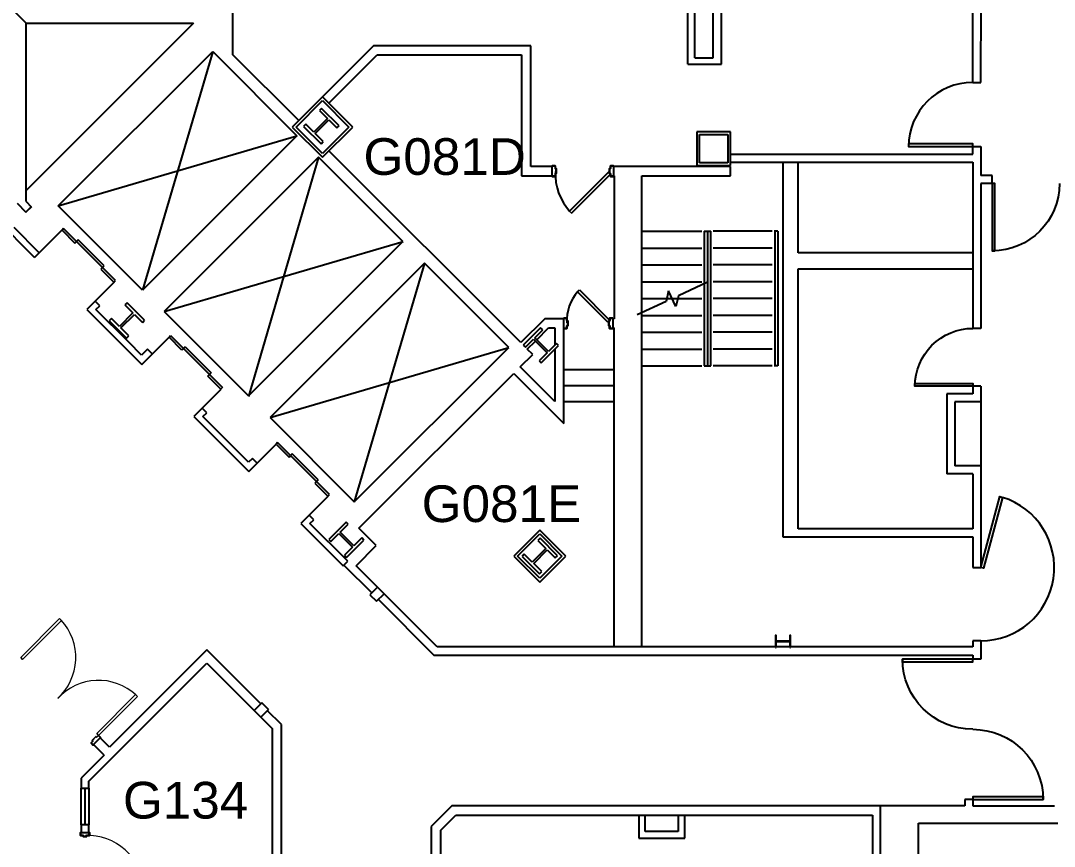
# Model space of a CAD drawing. Header units: inches. Extents: x -115 to 5677, y -261 to 4726.
# Drawn here: x 1993 to 2669, y 1900 to 2440 of the extents above; entities that cross this region are included whole.
import ezdxf

# ---------------------------------------------------------------- set-up
doc = ezdxf.new("R2010")
doc.units = ezdxf.units.IN
doc.header["$LTSCALE"] = 96
doc.header["$MEASUREMENT"] = 0
doc.layers.get('0').update_dxf_attribs({"linetype": 'CONTINUOUS'})
for name, color, linetype in [('A-ANNO-ROOM', 4, 'CONTINUOUS'), ('A-COLS', 5, 'CONTINUOUS'), ('A-DOOR', 2, 'CONTINUOUS'), ('A-FLOR-EVTR', 1, 'CONTINUOUS'), ('A-FLOR-STRS', 2, 'CONTINUOUS'), ('A-GLAZ', 2, 'CONTINUOUS'), ('A-GLAZ-SILL', 1, 'CONTINUOUS'), ('A-WALL-FULL', 6, 'CONTINUOUS')]:
    doc.layers.add(name, color=color, linetype=linetype)
for name, color, linetype, lineweight in [('A-DOOR-1', 55, 'CONTINUOUS', 13), ('A-WALL-1', 55, 'CONTINUOUS', 13), ('I-WALL-2', 2, 'CONTINUOUS', 50)]:
    doc.layers.add(name, color=color, linetype=linetype, lineweight=lineweight)
doc.styles.add('ARIAL', font='arial.ttf')

# ---------------------------------------------------------------- blocks, each defined once
blk = doc.blocks.new('*U49')
for p, q in [((0, 0), (0, 0)), ((46, 0), (46, 0))]:
    blk.add_line(p, q)
blk.add_lwpolyline([(0, 0), (0, 46), (1.75, 46), (1.75, 0)], close=True)
blk.add_arc((0, 0), 46, 0, 90)
blk = doc.blocks.new('*U23')
for p, q in [((0, 0), (0, 0)), ((-46, 0), (-46, 0))]:
    blk.add_line(p, q)
blk.add_lwpolyline([(0, 0), (0, -46), (-1.75, -46), (-1.75, 0)], close=True)
blk.add_arc((0, 0), 46, 180, 270)
blk = doc.blocks.new('*U24')
for p, q in [((0, 0), (0, 0)), ((46, 0), (46, 0))]:
    blk.add_line(p, q)
blk.add_lwpolyline([(0, 0), (0, 46), (1.75, 46), (1.75, 0)], close=True)
blk.add_arc((0, 0), 46, 0, 90)
blk = doc.blocks.new('*U46')
for p, q in [((0, 0), (0, 0)), ((36, 0), (36, 0))]:
    blk.add_line(p, q)
blk.add_lwpolyline([(0, 0), (0, -36), (1.75, -36), (1.75, 0)], close=True)
blk.add_arc((0, 0), 36, 270, 0)

msp = doc.modelspace()

# ---------------------------------------------------------------- hatches: boundary and pattern name
at = {"layer": 'A-COLS'}
h = msp.add_hatch(dxfattribs=at)
h.set_pattern_fill('FP_214', color=256, angle=90, style=0, pattern_type=2)
h.set_pattern_definition([(45, (-3238.246, -167.171), (-9.503515, 9.503515), []), (45, (-3238.246, -152.771), (-9.503515, 9.503515), [])])
h.paths.add_polyline_path([(2486.6, 2030.27), (2487.13, 2030.27), (2487.13, 2034.11), (2495.99, 2034.11), (2495.99, 2030.27), (2496.52, 2030.27), (2496.52, 2038.26), (2495.99, 2038.26), (2495.99, 2034.42), (2487.13, 2034.42), (2487.13, 2038.26), (2486.6, 2038.26)], flags=0)

# ---------------------------------------------------------------- linework, layer by layer
for p, q in [((2189.79, 2383.06), (2188.33, 2381.6)), ((2188.33, 2381.6), (2193.56, 2376.36)), ((2201.18, 2371.68), (2189.79, 2383.06)), ((2193.56, 2376.36), (2184.68, 2367.48)), ((2185.59, 2366.57), (2194.48, 2375.45)), ((2194.48, 2375.45), (2199.71, 2370.21)), ((2179.45, 2372.72), (2177.98, 2371.25)), ((2177.98, 2371.25), (2189.37, 2359.87)), ((2184.68, 2367.48), (2179.45, 2372.72)), ((2199.71, 2370.21), (2201.18, 2371.68)), ((2190.83, 2361.33), (2185.59, 2366.57)), ((2189.37, 2359.87), (2190.83, 2361.33)), ((2062.59, 2255.87), (2061.13, 2254.4)), ((2061.13, 2254.4), (2066.37, 2249.17)), ((2073.98, 2244.48), (2062.59, 2255.87)), ((2052.25, 2245.52), (2050.78, 2244.06)), ((2057.48, 2240.28), (2052.25, 2245.52)), ((2066.37, 2249.17), (2057.48, 2240.28)), ((2058.4, 2239.37), (2067.28, 2248.25)), ((2067.28, 2248.25), (2072.51, 2243.02)), ((2050.78, 2244.06), (2062.17, 2232.67)), ((2063.63, 2234.14), (2058.4, 2239.37)), ((2072.51, 2243.02), (2073.98, 2244.48)), ((2333.04, 2239.5), (2321.7, 2228.17)), ((2329.17, 2232.89), (2334.41, 2238.13)), ((2334.41, 2238.13), (2333.04, 2239.5)), ((2062.17, 2232.67), (2063.63, 2234.14)), ((2323.07, 2226.8), (2328.31, 2232.04)), ((2328.31, 2232.04), (2337.24, 2223.12)), ((2338.09, 2223.97), (2329.17, 2232.89)), ((2321.7, 2228.17), (2323.07, 2226.8)), ((2333.37, 2216.51), (2344.7, 2227.84)), ((2343.33, 2229.21), (2338.09, 2223.97)), ((2344.7, 2227.84), (2343.33, 2229.21)), ((2337.24, 2223.12), (2332, 2217.88)), ((2332, 2217.88), (2333.37, 2216.51)), ((2205.76, 2112.23), (2194.42, 2100.89)), ((2201.89, 2105.62), (2207.13, 2110.86)), ((2207.13, 2110.86), (2205.76, 2112.23)), ((2195.8, 2099.52), (2201.03, 2104.76)), ((2201.03, 2104.76), (2209.96, 2095.84)), ((2210.81, 2096.69), (2201.89, 2105.62)), ((2194.42, 2100.89), (2195.8, 2099.52)), ((2206.09, 2089.23), (2217.42, 2100.56)), ((2216.05, 2101.93), (2210.81, 2096.69)), ((2217.42, 2100.56), (2216.05, 2101.93)), ((2332.71, 2101.72), (2331.24, 2100.25)), ((2331.24, 2100.25), (2336.48, 2095.02)), ((2344.09, 2090.33), (2332.71, 2101.72)), ((2209.96, 2095.84), (2204.72, 2090.6)), ((2204.72, 2090.6), (2206.09, 2089.23)), ((2322.36, 2091.37), (2320.9, 2089.91)), ((2320.9, 2089.91), (2332.28, 2078.52)), ((2327.6, 2086.14), (2322.36, 2091.37)), ((2336.48, 2095.02), (2327.6, 2086.14)), ((2328.51, 2085.22), (2337.39, 2094.1)), ((2337.39, 2094.1), (2342.63, 2088.87)), ((2342.63, 2088.87), (2344.09, 2090.33)), ((2333.75, 2079.99), (2328.51, 2085.22)), ((2332.28, 2078.52), (2333.75, 2079.99)), ((2486.6, 2038.26), (2486.6, 2030.27)), ((2487.13, 2038.26), (2486.6, 2038.26)), ((2487.13, 2034.42), (2487.13, 2038.26)), ((2496.52, 2038.26), (2495.99, 2038.26)), ((2495.99, 2038.26), (2495.99, 2034.42)), ((2496.52, 2030.27), (2496.52, 2038.26)), ((2486.6, 2030.27), (2487.13, 2030.27)), ((2495.99, 2034.42), (2487.13, 2034.42)), ((2487.13, 2030.27), (2487.13, 2034.11)), ((2487.13, 2034.11), (2495.99, 2034.11)), ((2495.99, 2034.11), (2495.99, 2030.27)), ((2495.99, 2030.27), (2496.52, 2030.27))]:
    msp.add_line(p, q, dxfattribs=at)
at = {"layer": 'A-DOOR'}
for p, q in [((2340.66, 2345.36), (2340.66, 2344.99)), ((2340.66, 2344.99), (2340.72, 2344.99)), ((2342.59, 2345.42), (2340.72, 2345.42)), ((2340.72, 2344.99), (2340.72, 2345.36)), ((2340.72, 2345.36), (2342.59, 2345.36)), ((2342.59, 2345.36), (2342.59, 2343.7)), ((2342.59, 2340.27), (2342.59, 2338.61)), ((2342.66, 2343.7), (2342.66, 2345.36)), ((2342.66, 2338.61), (2342.66, 2340.27)), ((2343.22, 2343.67), (2342.69, 2343.67)), ((2342.69, 2343.61), (2343.22, 2343.61)), ((2343.22, 2340.36), (2342.69, 2340.36)), ((2342.69, 2340.3), (2343.22, 2340.3)), ((2343.22, 2343.61), (2343.22, 2340.36)), ((2343.28, 2340.36), (2343.28, 2343.61)), ((2377.42, 2341.22), (2351.96, 2315.77)), ((2353.2, 2314.53), (2378.66, 2339.99)), ((2378.03, 2343.61), (2378.03, 2340.36)), ((2378.63, 2343.67), (2378.09, 2343.67)), ((2378.09, 2340.36), (2378.09, 2343.61)), ((2378.09, 2343.61), (2378.63, 2343.61)), ((2378.63, 2340.36), (2378.09, 2340.36)), ((2378.09, 2340.3), (2378.63, 2340.3)), ((2378.66, 2345.36), (2378.66, 2343.7)), ((2378.66, 2340.27), (2378.66, 2338.61)), ((2380.59, 2345.42), (2378.72, 2345.42)), ((2378.72, 2343.7), (2378.72, 2345.36)), ((2378.72, 2345.36), (2380.59, 2345.36)), ((2378.72, 2338.61), (2378.72, 2340.27)), ((2380.59, 2345.36), (2380.59, 2344.99)), ((2380.59, 2344.99), (2380.66, 2344.99)), ((2380.66, 2344.99), (2380.66, 2345.36)), ((2340.72, 2338.99), (2340.66, 2338.99)), ((2340.66, 2338.99), (2340.66, 2338.61)), ((2340.72, 2338.61), (2340.72, 2338.99)), ((2342.59, 2338.61), (2340.72, 2338.61)), ((2340.72, 2338.55), (2342.59, 2338.55)), ((2380.59, 2338.61), (2378.72, 2338.61)), ((2378.72, 2338.55), (2380.59, 2338.55)), ((2380.66, 2338.99), (2380.59, 2338.99)), ((2380.59, 2338.99), (2380.59, 2338.61)), ((2380.66, 2338.61), (2380.66, 2338.99)), ((2357.14, 2262.98), (2358.37, 2264.21)), ((2376.93, 2243.18), (2357.14, 2262.98)), ((2358.37, 2264.21), (2378.17, 2244.41)), ((2348.17, 2245.41), (2348.17, 2245.79)), ((2348.23, 2245.41), (2348.17, 2245.41)), ((2348.23, 2245.85), (2350.11, 2245.85)), ((2348.23, 2245.79), (2348.23, 2245.41)), ((2350.11, 2245.79), (2348.23, 2245.79)), ((2350.11, 2244.13), (2350.11, 2245.79)), ((2350.17, 2245.79), (2350.17, 2244.13)), ((2378.17, 2244.13), (2378.17, 2245.79)), ((2378.23, 2245.85), (2380.11, 2245.85)), ((2378.23, 2245.79), (2378.23, 2244.13)), ((2380.11, 2245.79), (2378.23, 2245.79)), ((2380.11, 2245.41), (2380.11, 2245.79)), ((2380.17, 2245.41), (2380.11, 2245.41)), ((2380.17, 2245.79), (2380.17, 2245.41)), ((2348.17, 2239.41), (2348.23, 2239.41)), ((2348.17, 2239.04), (2348.17, 2239.41)), ((2348.23, 2239.41), (2348.23, 2239.04)), ((2348.23, 2239.04), (2350.11, 2239.04)), ((2350.11, 2238.98), (2348.23, 2238.98)), ((2350.11, 2239.04), (2350.11, 2240.7)), ((2350.17, 2240.7), (2350.17, 2239.04)), ((2350.2, 2244.1), (2350.73, 2244.1)), ((2350.73, 2244.04), (2350.2, 2244.04)), ((2350.2, 2240.79), (2350.73, 2240.79)), ((2350.73, 2240.73), (2350.2, 2240.73)), ((2350.73, 2240.79), (2350.73, 2244.04)), ((2350.8, 2244.04), (2350.8, 2240.79)), ((2377.55, 2240.79), (2377.55, 2244.04)), ((2377.61, 2244.1), (2378.14, 2244.1)), ((2377.61, 2244.04), (2377.61, 2240.79)), ((2378.14, 2244.04), (2377.61, 2244.04)), ((2377.61, 2240.79), (2378.14, 2240.79)), ((2378.14, 2240.73), (2377.61, 2240.73)), ((2378.17, 2239.04), (2378.17, 2240.7)), ((2378.23, 2240.7), (2378.23, 2239.04)), ((2378.23, 2239.04), (2380.11, 2239.04)), ((2380.11, 2238.98), (2378.23, 2238.98)), ((2380.11, 2239.41), (2380.17, 2239.41)), ((2380.11, 2239.04), (2380.11, 2239.41)), ((2380.17, 2239.41), (2380.17, 2239.04)), ((2040.13, 1969.05), (2038.96, 1967.88)), ((2038.96, 1967.79), (2040.28, 1966.46)), ((2039, 1967.83), (2040.17, 1969.01)), ((2040.33, 1966.51), (2039, 1967.83)), ((2039.75, 1969.47), (2040.13, 1969.09)), ((2040.17, 1969.14), (2039.8, 1969.51)), ((2043.86, 1972.7), (2045.19, 1971.37)), ((2045.23, 1971.41), (2043.91, 1972.74)), ((2045.19, 1971.37), (2044.92, 1971.1)), ((2044.92, 1971.1), (2044.97, 1971.06)), ((2044.97, 1971.06), (2045.23, 1971.33)), ((2040.59, 1966.77), (2040.33, 1966.51)), ((2040.37, 1966.46), (2040.64, 1966.73)), ((2040.64, 1966.73), (2040.59, 1966.77)), ((2032.09, 1907.3), (2032.09, 1909.17)), ((2032.15, 1909.24), (2032.53, 1909.24)), ((2032.15, 1909.17), (2032.15, 1907.3)), ((2032.53, 1909.17), (2032.15, 1909.17)), ((2032.15, 1907.3), (2033.81, 1907.3)), ((2033.81, 1907.24), (2032.15, 1907.24)), ((2032.53, 1909.24), (2032.53, 1909.17)), ((2033.84, 1906.67), (2033.84, 1907.2)), ((2033.9, 1907.2), (2033.9, 1906.67)), ((2036.03, 1906.67), (2036.03, 1907.2)), ((2036.09, 1907.2), (2036.09, 1906.67)), ((2036.12, 1907.3), (2037.78, 1907.3)), ((2037.78, 1907.24), (2036.12, 1907.24)), ((2037.4, 1909.24), (2037.78, 1909.24)), ((2037.4, 1909.17), (2037.4, 1909.24)), ((2037.78, 1909.17), (2037.4, 1909.17)), ((2037.78, 1907.3), (2037.78, 1909.17)), ((2037.84, 1909.17), (2037.84, 1907.3)), ((2033.9, 1906.67), (2036.03, 1906.67)), ((2036.03, 1906.61), (2033.9, 1906.61))]:
    msp.add_line(p, q, dxfattribs=at)
at = {"layer": 'A-DOOR', "lineweight": 9}
for p, q in [((2018.41, 2049.15), (1992.95, 2023.7)), ((2019.65, 2047.91), (2018.41, 2049.15)), ((1994.19, 2022.46), (2019.65, 2047.91)), ((1992.95, 2023.7), (1994.19, 2022.46)), ((1994.19, 2022.46), (1992.95, 2023.7)), ((2068.08, 1999.48), (2042.63, 1974.02)), ((2069.32, 1998.24), (2043.86, 1972.78)), ((2069.32, 1998.24), (2068.08, 1999.48)), ((2042.14, 1971.94), (2039.75, 1969.56)), ((2039.8, 1969.51), (2042.18, 1971.9)), ((2042.18, 1971.9), (2042.56, 1971.52)), ((2042.6, 1971.57), (2042.23, 1971.94)), ((2043.86, 1972.78), (2042.63, 1974.02)), ((2042.63, 1974.02), (2043.86, 1972.78)), ((2043.82, 1972.74), (2042.65, 1971.57)), ((2042.69, 1971.52), (2043.86, 1972.7))]:
    msp.add_line(p, q, dxfattribs=at)
at = {"layer": 'A-DOOR'}
for points in [[(2615.76, 2358.01), (2615.76, 2359.76), (2573.76, 2359.76), (2573.76, 2358.01)], [(2621.01, 2082.6), (2633.44, 2128.96), (2635.13, 2128.51), (2622.71, 2082.15)]]:
    msp.add_lwpolyline(points, close=True, dxfattribs=at)
for centre, radius, start, end in [((2615.76, 2358.01), 42, 90, 180), ((2340.72, 2345.36), 0.0625, 90, 180), ((2342.59, 2345.36), 0.0625, 0, 90), ((2342.69, 2343.7), 0.0938, 180, 270), ((2342.69, 2340.27), 0.0938, 90, 180), ((2342.69, 2343.7), 0.0313, 180, 270), ((2378.66, 2339.99), 36, 177.21369, 222.71369), ((2342.69, 2340.27), 0.0313, 90, 180), ((2343.22, 2343.61), 0.0625, 0, 90), ((2343.22, 2340.36), 0.0625, 270, 0), ((2378.09, 2343.61), 0.0625, 90, 180), ((2378.09, 2340.36), 0.0625, 180, 270), ((2378.63, 2343.7), 0.0938, 270, 0), ((2378.63, 2343.7), 0.0312, 270, 0), ((2378.63, 2340.27), 0.0938, 0, 90), ((2378.63, 2340.27), 0.0312, 0, 90), ((2378.72, 2345.36), 0.0625, 90, 180), ((2380.59, 2345.36), 0.0625, 0, 90), ((2340.72, 2338.61), 0.0625, 180, 270), ((2342.59, 2338.61), 0.0625, 270, 0), ((2378.72, 2338.61), 0.0625, 180, 270), ((2380.59, 2338.61), 0.0625, 270, 0), ((2378.17, 2244.41), 28, 138.08332, 183.58332), ((2348.23, 2245.79), 0.0625, 90, 180), ((2350.11, 2245.79), 0.0625, 0, 90), ((2378.23, 2245.79), 0.0625, 90, 180), ((2380.11, 2245.79), 0.0625, 0, 90), ((2348.23, 2239.04), 0.0625, 180, 270), ((2350.2, 2244.13), 0.0938, 180, 270), ((2350.2, 2240.7), 0.0938, 90, 180), ((2350.11, 2239.04), 0.0625, 270, 0), ((2350.2, 2244.13), 0.0313, 180, 270), ((2350.2, 2240.7), 0.0313, 90, 180), ((2350.73, 2244.04), 0.0625, 0, 90), ((2350.73, 2240.79), 0.0625, 270, 0), ((2377.61, 2244.04), 0.0625, 90, 180), ((2377.61, 2240.79), 0.0625, 180, 270), ((2378.14, 2244.13), 0.0938, 270, 0), ((2378.14, 2244.13), 0.0313, 270, 0), ((2378.14, 2240.7), 0.0938, 0, 90), ((2378.14, 2240.7), 0.0313, 0, 90), ((2378.23, 2239.04), 0.0625, 180, 270), ((2380.11, 2239.04), 0.0625, 270, 0), ((2621, 2082.62), 48.02, 270.0213, 72.885), ((2039, 1967.83), 0.0625, 135, 225), ((2039.8, 1969.51), 0.0625, 135, 225), ((2040.11, 1969.07), 0.0313, 315, 45), ((2040.11, 1969.07), 0.0938, 315, 45), ((2043.86, 1972.7), 0.0625, 45, 135), ((2045.19, 1971.37), 0.0625, 315, 45), ((2040.33, 1966.51), 0.0625, 225, 315), ((2032.15, 1909.17), 0.0625, 90, 180), ((2032.15, 1907.3), 0.0625, 180, 270), ((2033.81, 1907.2), 0.0938, 0, 90), ((2033.81, 1907.2), 0.0313, 0, 90), ((2036.12, 1907.2), 0.0938, 90, 180), ((2036.12, 1907.2), 0.0313, 90, 180), ((2037.78, 1909.17), 0.0625, 0, 90), ((2037.78, 1907.3), 0.0625, 270, 0), ((2033.9, 1906.67), 0.0625, 180, 270), ((2036.03, 1906.67), 0.0625, 270, 0)]:
    msp.add_arc(centre, radius, start, end, dxfattribs=at)
at = {"layer": 'A-DOOR', "lineweight": 9}
for centre, radius, start, end in [((1992.95, 2023.7), 36, 312.21369, 42.71369), ((1992.86, 2023.7), 0.0625, 315, 45), ((2043.86, 1972.78), 36, 47.28631, 137.78631), ((2042.18, 1971.9), 0.0625, 45, 135), ((2042.63, 1971.59), 0.0938, 225, 315), ((2042.63, 1971.59), 0.0313, 225, 315), ((2036.97, 1871.24), 36, 2.28631, 92.78631)]:
    msp.add_arc(centre, radius, start, end, dxfattribs=at)
at = {"layer": 'A-DOOR-1'}
for p, q in [((2378.03, 2340.61), (2377.42, 2341.22)), ((2378.66, 2339.99), (2378.09, 2340.55)), ((2351.96, 2315.77), (2353.2, 2314.53)), ((2376.93, 2243.18), (2377.55, 2243.79)), ((2377.61, 2243.85), (2378.17, 2244.41)), ((2124.96, 2200.43), (2123.9, 2199.37))]:
    msp.add_line(p, q, dxfattribs=at)
at = {"layer": 'A-FLOR-EVTR'}
for p, q in [((2017.54, 2319.3), (2118.52, 2420.28)), ((2118.52, 2420.28), (2072.67, 2264.17)), ((2118.52, 2420.28), (2173.65, 2365.15)), ((2017.54, 2319.3), (2173.65, 2365.15)), ((2173.65, 2365.15), (2072.67, 2264.17)), ((2187.79, 2351.01), (2086.81, 2250.02)), ((2187.79, 2351.01), (2141.85, 2194.61)), ((2242.92, 2295.88), (2187.79, 2351.01)), ((2072.67, 2264.17), (2017.54, 2319.3)), ((2086.81, 2250.02), (2243.2, 2295.96)), ((2141.94, 2194.9), (2242.92, 2295.88)), ((2257.02, 2281.78), (2156.03, 2180.8)), ((2257.02, 2281.78), (2211.16, 2125.67)), ((2312.14, 2226.66), (2257.02, 2281.78)), ((2086.81, 2250.02), (2141.94, 2194.9)), ((2156.03, 2180.8), (2312.14, 2226.66)), ((2211.16, 2125.67), (2312.14, 2226.66)), ((2156.03, 2180.8), (2211.16, 2125.67))]:
    msp.add_line(p, q, dxfattribs=at)
at = {"layer": 'A-FLOR-STRS'}
for p, q in [((2399.22, 2302.58), (2438.41, 2302.58)), ((2440.03, 2302.58), (2444.41, 2302.58)), ((2440.16, 2214.58), (2440.16, 2302.58)), ((2442.16, 2302.58), (2442.16, 2214.58)), ((2444.16, 2302.58), (2444.16, 2214.58)), ((2484.41, 2302.58), (2445.91, 2302.58)), ((2488.16, 2302.58), (2485.91, 2302.58)), ((2486.16, 2302.58), (2486.16, 2214.58)), ((2488.16, 2302.58), (2488.16, 2214.58)), ((2399.22, 2291.58), (2438.41, 2291.58)), ((2440.03, 2291.58), (2440.16, 2291.58)), ((2444.41, 2291.58), (2444.16, 2291.58)), ((2484.41, 2291.58), (2445.91, 2291.58)), ((2486.16, 2291.58), (2485.91, 2291.58)), ((2399.22, 2280.58), (2438.41, 2280.58)), ((2440.03, 2280.58), (2440.16, 2280.58)), ((2444.41, 2280.58), (2444.16, 2280.58)), ((2484.41, 2280.58), (2445.91, 2280.58)), ((2486.16, 2280.58), (2485.91, 2280.58)), ((2399.22, 2269.58), (2438.41, 2269.58)), ((2442.16, 2269.31), (2423.24, 2260.48)), ((2440.03, 2269.58), (2440.16, 2269.58)), ((2444.41, 2269.58), (2444.16, 2269.58)), ((2484.41, 2269.58), (2445.91, 2269.58)), ((2486.16, 2269.58), (2485.91, 2269.58)), ((2399.22, 2258.58), (2438.41, 2258.58)), ((2416.78, 2263.68), (2415.08, 2256.68)), ((2421.53, 2253.48), (2416.78, 2263.68)), ((2423.24, 2260.48), (2421.53, 2253.48)), ((2440.03, 2258.58), (2440.16, 2258.58)), ((2444.41, 2258.58), (2444.16, 2258.58)), ((2484.41, 2258.58), (2445.91, 2258.58)), ((2486.16, 2258.58), (2485.91, 2258.58)), ((2415.08, 2256.68), (2396.16, 2247.86)), ((2399.91, 2247.58), (2438.41, 2247.58)), ((2440.03, 2247.58), (2440.16, 2247.58)), ((2444.41, 2247.58), (2444.16, 2247.58)), ((2484.41, 2247.58), (2445.91, 2247.58)), ((2486.16, 2247.58), (2485.91, 2247.58)), ((2399.91, 2236.58), (2438.41, 2236.58)), ((2440.03, 2236.58), (2440.16, 2236.58)), ((2444.41, 2236.58), (2444.16, 2236.58)), ((2484.41, 2236.58), (2445.91, 2236.58)), ((2486.16, 2236.58), (2485.91, 2236.58)), ((2399.91, 2225.58), (2438.41, 2225.58)), ((2440.03, 2225.58), (2440.16, 2225.58)), ((2444.41, 2225.58), (2444.16, 2225.58)), ((2484.41, 2225.58), (2445.91, 2225.58)), ((2486.16, 2225.58), (2485.91, 2225.58)), ((2348.3, 2212.2), (2381.22, 2212.2)), ((2399.91, 2214.58), (2438.41, 2214.58)), ((2440.03, 2214.58), (2444.41, 2214.58)), ((2484.41, 2214.58), (2445.91, 2214.58)), ((2488.16, 2214.58), (2485.91, 2214.58)), ((2348.3, 2201.7), (2381.22, 2201.7)), ((2348.3, 2191.2), (2381.22, 2191.2))]:
    msp.add_line(p, q, dxfattribs=at)
at = {"layer": 'A-GLAZ'}
msp.add_lwpolyline([(2034.97, 1938.24), (2034.97, 1914.24)], dxfattribs=at)
at = {"layer": 'A-GLAZ-SILL'}
for p, q in [((2032.53, 1914.24), (2032.53, 1938.24)), ((2037.4, 1938.24), (2037.4, 1914.24))]:
    msp.add_line(p, q, dxfattribs=at)
at = {"layer": 'A-WALL-1'}
msp.add_line((2348.3, 2239.41), (2348.17, 2239.41), dxfattribs=at)
at = {"layer": 'A-WALL-FULL'}
for p, q in [((2434.01, 2416.01), (2434.01, 3217.19)), ((2446.01, 2416.01), (2446.01, 3217.19)), ((1996.51, 2438.81), (1909.87, 2525.44)), ((2429.26, 2412.01), (2429.26, 2507.97)), ((2131.7, 2418.15), (2131.7, 2448.06)), ((2451.26, 2412.01), (2451.26, 2449.01)), ((2615.76, 2400.01), (2615.76, 2449.01)), ((2621.01, 2400.01), (2621.12, 2454.26)), ((2106.07, 2438.88), (1996.51, 2329.32)), ((1996.51, 2438.88), (2106.07, 2438.88)), ((1996.51, 2322.02), (1996.51, 2438.81)), ((2223.71, 2423.99), (2170.55, 2370.82)), ((2326.59, 2423.99), (2223.71, 2423.99)), ((2326.59, 2344.99), (2326.59, 2423.99)), ((2174.79, 2375.06), (2131.7, 2418.15)), ((2194.59, 2386.38), (2226.2, 2417.99)), ((2226.2, 2417.99), (2320.59, 2417.99)), ((2320.59, 2417.99), (2320.59, 2338.99)), ((2434.01, 2416.01), (2446.01, 2416.01)), ((2429.26, 2412.01), (2451.26, 2412.01)), ((2615.76, 2400.01), (2621.01, 2400.01)), ((2173.02, 2370.82), (2190.35, 2388.15)), ((2210.14, 2370.82), (2190.35, 2390.62)), ((2190.35, 2388.15), (2207.67, 2370.82)), ((2170.55, 2370.82), (2190.35, 2351.02)), ((2190.35, 2353.5), (2173.02, 2370.82)), ((2190.35, 2351.02), (2210.14, 2370.82)), ((2207.67, 2370.82), (2190.35, 2353.5)), ((2457.18, 2367.71), (2435.18, 2367.71)), ((2435.18, 2367.71), (2435.18, 2345.71)), ((2457.18, 2345.71), (2457.18, 2367.71)), ((2436.93, 2347.46), (2436.93, 2365.96)), ((2436.93, 2365.96), (2455.43, 2365.96)), ((2455.43, 2365.96), (2455.43, 2347.46)), ((2320.1, 2229.75), (2194.59, 2355.27)), ((2615.76, 2353.01), (2615.76, 2358.01)), ((2615.76, 2358.01), (2621.01, 2358.01)), ((2621.01, 2358.01), (2621.01, 2339.1)), ((2455.43, 2347.46), (2436.93, 2347.46)), ((2457.18, 2353.01), (2615.76, 2353.01)), ((2457.18, 2347.76), (2615.81, 2347.76)), ((2491.51, 2347.76), (2491.51, 2102.6)), ((2501.51, 2288.49), (2501.51, 2347.76)), ((2615.81, 2347.76), (2615.81, 2239.1)), ((2340.66, 2344.99), (2326.59, 2344.99)), ((2340.66, 2338.99), (2340.66, 2344.99)), ((2457.18, 2344.99), (2380.66, 2344.99)), ((2380.66, 2344.99), (2380.66, 2338.99)), ((2435.18, 2345.71), (2457.18, 2345.71)), ((2457.18, 2338.99), (2457.18, 2344.99)), ((2320.59, 2338.99), (2340.66, 2338.99)), ((2380.66, 2338.99), (2381.22, 2338.99)), ((2381.22, 2338.99), (2381.22, 2245.41)), ((2381.22, 2338.99), (2381.22, 2338.99)), ((2399.22, 2030.6), (2399.22, 2338.99)), ((2399.22, 2338.99), (2457.18, 2338.99)), ((2628.51, 2339.1), (2621.01, 2339.1)), ((2628.51, 2333.85), (2621.01, 2333.85)), ((2621.01, 2333.85), (2621.01, 2239.1)), ((2628.51, 2333.85), (2628.51, 2339.1)), ((1990.51, 2320.95), (1996.34, 2315.12)), ((1996.51, 2322.02), (1999.87, 2318.66)), ((1973.82, 2313.74), (2002.01, 2285.55)), ((1996.34, 2315.12), (1999.87, 2318.66)), ((1999.93, 2318.6), (1998.41, 2317.08)), ((1999.87, 2318.66), (1999.93, 2318.6)), ((2005.02, 2288.55), (1988.58, 2304.99)), ((2019.87, 2303.4), (2005.02, 2288.55)), ((2021.02, 2304.37), (2019.95, 2303.31)), ((2019.95, 2303.31), (2028.44, 2294.83)), ((2054.96, 2270.43), (2021.02, 2304.37)), ((2028.44, 2294.83), (2029.5, 2295.89)), ((2030.56, 2296.95), (2029.5, 2295.89)), ((2047.53, 2279.98), (2030.56, 2296.95)), ((2005.02, 2288.55), (2002.01, 2285.55)), ((2615.81, 2288.49), (2501.51, 2288.49)), ((2046.47, 2278.92), (2045.41, 2277.86)), ((2046.47, 2278.92), (2047.53, 2279.98)), ((2045.41, 2277.86), (2053.9, 2269.37)), ((2501.51, 2107.85), (2501.51, 2277.99)), ((2501.51, 2277.99), (2615.81, 2277.99)), ((2050.1, 2265.39), (2036.13, 2251.43)), ((2054.01, 2269.25), (2050.12, 2265.37)), ((2053.9, 2269.37), (2054.96, 2270.43)), ((2044.62, 2253.9), (2041.61, 2256.91)), ((2042.14, 2251.43), (2044.62, 2253.9)), ((2036.13, 2251.43), (2072.1, 2215.45)), ((2063.62, 2229.95), (2042.14, 2251.43)), ((2335.76, 2245.41), (2320.1, 2229.75)), ((2348.17, 2245.41), (2335.76, 2245.41)), ((2348.17, 2239.41), (2348.17, 2245.41)), ((2381.22, 2245.41), (2380.17, 2245.41)), ((2380.17, 2245.41), (2380.17, 2239.41)), ((2330.45, 2231.62), (2338.25, 2239.41)), ((2338.25, 2239.41), (2342.3, 2239.41)), ((2342.3, 2239.41), (2342.3, 2228.17)), ((2348.3, 2176.85), (2348.3, 2239.41)), ((2380.17, 2239.41), (2381.22, 2239.41)), ((2381.22, 2030.6), (2381.22, 2239.41)), ((2621.01, 2239.1), (2615.76, 2239.1)), ((2072.1, 2215.45), (2089.96, 2233.31)), ((2089.96, 2233.31), (2091.02, 2234.37)), ((2098.44, 2224.82), (2089.96, 2233.31)), ((2091.02, 2234.37), (2124.96, 2200.43)), ((2072.02, 2221.55), (2063.62, 2229.95)), ((2075.9, 2225.44), (2072.02, 2221.55)), ((2079, 2222.35), (2075.9, 2225.44)), ((2100.57, 2226.94), (2098.44, 2224.82)), ((2100.57, 2226.94), (2117.54, 2209.97)), ((2324.34, 2225.51), (2329.59, 2230.76)), ((2327.87, 2221.99), (2324.34, 2225.51)), ((2342.3, 2225.43), (2342.3, 2191.34)), ((2319.76, 2213.88), (2327.87, 2221.99)), ((2342.3, 2191.34), (2319.76, 2213.88)), ((2115.41, 2207.85), (2117.54, 2209.97)), ((2123.9, 2199.37), (2115.41, 2207.85)), ((2214.18, 2108.29), (2315.52, 2209.63)), ((2315.52, 2209.63), (2348.3, 2176.85)), ((2111.61, 2186.9), (2123.99, 2199.28)), ((2621.01, 2201.25), (2615.76, 2201.25)), ((2615.76, 2201.25), (2615.76, 2196.35)), ((2621.01, 2201.25), (2621.01, 2082.6)), ((2598.76, 2196.35), (2598.76, 2143.85)), ((2615.76, 2196.35), (2598.76, 2196.35)), ((2604.01, 2191.1), (2604.01, 2149.1)), ((2621.01, 2191.1), (2604.01, 2191.1)), ((2111.61, 2186.9), (2106.13, 2181.42)), ((2114.62, 2183.9), (2111.61, 2186.9)), ((2106.13, 2181.42), (2142.11, 2145.45)), ((2112.14, 2181.42), (2114.62, 2183.9)), ((2142.02, 2151.55), (2112.14, 2181.42)), ((2161.02, 2164.37), (2159.96, 2163.31)), ((2169.51, 2155.88), (2161.02, 2164.37)), ((2142.11, 2145.45), (2159.96, 2163.31)), ((2159.96, 2163.31), (2168.45, 2154.82)), ((2144.49, 2154.02), (2142.02, 2151.55)), ((2147.59, 2150.93), (2144.49, 2154.02)), ((2168.45, 2154.82), (2169.51, 2155.88)), ((2170.57, 2156.94), (2169.51, 2155.88)), ((2169.51, 2155.88), (2186.48, 2138.91)), ((2179.05, 2148.46), (2170.57, 2156.94)), ((2187.54, 2139.97), (2179.05, 2148.46)), ((2615.81, 2143.85), (2598.76, 2143.85)), ((2621.01, 2149.1), (2604.01, 2149.1)), ((2615.81, 2143.85), (2615.81, 2107.85)), ((2187.54, 2139.97), (2185.42, 2137.85)), ((2185.42, 2137.85), (2193.9, 2129.36)), ((2194.96, 2130.42), (2186.48, 2138.91)), ((2193.9, 2129.36), (2194.96, 2130.42)), ((2190.1, 2125.39), (2176.14, 2111.42)), ((2190.13, 2125.36), (2194.02, 2129.24)), ((2184.62, 2113.9), (2181.62, 2116.9)), ((2176.14, 2111.42), (2203.85, 2083.71)), ((2182.15, 2111.42), (2184.62, 2113.9)), ((2206.85, 2086.72), (2182.15, 2111.42)), ((2225.55, 2096.92), (2214.18, 2108.29)), ((2332.46, 2107.05), (2315.49, 2090.08)), ((2317.97, 2090.08), (2332.46, 2104.57)), ((2349.43, 2090.08), (2332.46, 2107.05)), ((2332.46, 2104.57), (2346.96, 2090.08)), ((2615.81, 2107.85), (2501.51, 2107.85)), ((2212.33, 2083.71), (2225.55, 2096.92)), ((2491.51, 2102.6), (2615.76, 2102.6)), ((2615.76, 2102.6), (2615.76, 2082.6)), ((2315.49, 2090.08), (2332.46, 2073.11)), ((2332.46, 2075.58), (2317.97, 2090.08)), ((2332.46, 2073.11), (2349.43, 2090.08)), ((2346.96, 2090.08), (2332.46, 2075.58)), ((2203.85, 2083.71), (2206.85, 2086.72)), ((2204.38, 2084.24), (2222.59, 2066.03)), ((2226.3, 2069.75), (2212.33, 2083.71)), ((2615.76, 2082.6), (2621.01, 2082.6)), ((2226.3, 2069.75), (2221.35, 2064.8)), ((2230.63, 2065.42), (2226.3, 2069.75)), ((2221.35, 2064.8), (2225.68, 2060.47)), ((2225.68, 2060.47), (2230.63, 2065.42)), ((2265.45, 2030.6), (2230.63, 2065.42)), ((2226.92, 2061.7), (2263.27, 2025.35)), ((2114.62, 2028.69), (2050.98, 1965.05)), ((2149.93, 1993.38), (2114.62, 2028.69)), ((2615.76, 2030.6), (2265.45, 2030.6)), ((2621.01, 2034.6), (2615.76, 2034.6)), ((2615.76, 2034.6), (2615.76, 2030.6)), ((2621.01, 2034.6), (2621.01, 2022.73)), ((2263.27, 2025.35), (2615.76, 2025.35)), ((2615.76, 2025.35), (2615.76, 2022.73)), ((2621.01, 2022.73), (2615.76, 2022.73)), ((2037.4, 1942.81), (2114.62, 2020.03)), ((2114.62, 2020.03), (2157.4, 1977.24)), ((2150.64, 1994.09), (2145.6, 1989.05)), ((2154.97, 1989.75), (2149.93, 1984.72)), ((2154.97, 1989.75), (2150.64, 1994.09)), ((2163.53, 1979.78), (2154.26, 1989.05)), ((2157.4, 1977.24), (2157.4, 1698.61)), ((2163.53, 1761.24), (2163.53, 1979.78)), ((2044.97, 1971.06), (2040.64, 1966.73)), ((2050.98, 1965.05), (2044.97, 1971.06)), ((2047.53, 1959.84), (2040.64, 1966.73)), ((2047.53, 1959.84), (2032.53, 1944.83)), ((2032.53, 1944.83), (2032.53, 1938.24)), ((2037.4, 1938.24), (2037.4, 1942.81)), ((2032.53, 1938.24), (2037.4, 1938.24)), ((2615.76, 1930.73), (2610.51, 1930.73)), ((2610.51, 1930.73), (2610.51, 1926.67)), ((2615.76, 1930.73), (2615.76, 1926.67)), ((2274.97, 1926.67), (2261.53, 1913.24)), ((2267.65, 1910.7), (2277.5, 1920.55)), ((2610.51, 1926.67), (2274.97, 1926.67)), ((2277.5, 1920.55), (2550.03, 1920.55)), ((2397.28, 1920.55), (2397.28, 1905.55)), ((2401.53, 1909.8), (2401.53, 1920.55)), ((2423.03, 1920.55), (2423.03, 1909.8)), ((2427.28, 1905.55), (2427.28, 1920.55)), ((2550.03, 1920.55), (2550.03, 692.4)), ((2555.28, 692.4), (2555.28, 1926.67)), ((2615.76, 1926.67), (2669.26, 1926.67)), ((2032.53, 1914.24), (2032.53, 1909.24)), ((2037.4, 1914.24), (2032.53, 1914.24)), ((2037.4, 1909.24), (2037.4, 1914.24)), ((2580.28, 1915.22), (2671.26, 1915.22)), ((2580.28, 1781.31), (2580.28, 1915.22)), ((2032.53, 1909.24), (2037.4, 1909.24)), ((2261.53, 1913.24), (2261.53, 1883.24)), ((2267.65, 1883.24), (2267.65, 1910.7)), ((2423.03, 1909.8), (2401.53, 1909.8)), ((2397.28, 1905.55), (2427.28, 1905.55))]:
    msp.add_line(p, q, dxfattribs=at)
at = {"layer": 'I-WALL-2'}
msp.add_line((2079, 2222.35), (2078.91, 2222.44), dxfattribs=at)

# ---------------------------------------------------------------- block references
at = {"layer": 'A-DOOR'}
for name, p, xscale, yscale, zscale, rotation in [('*U49', (2628.51, 2333.85), -0.9565217391304941, 0.9565217391304941, 0.9565217391304348, 180), ('*U46', (2615.76, 2201.25), -1.051494735675504, 1.051494735675504, 1.051494735675508, 270)]:
    msp.add_blockref(name, p, dxfattribs=dict(at, xscale=xscale, yscale=yscale, zscale=zscale, rotation=rotation))
at = {"layer": 'A-DOOR', "xscale": -1, "rotation": 270}
for name, p in [('*U23', (2615.76, 2022.73)), ('*U24', (2615.76, 1930.73))]:
    msp.add_blockref(name, p, dxfattribs=at)

# ---------------------------------------------------------------- texts
at = {"layer": 'A-ANNO-ROOM', "style": 'ARIAL'}
for s, p in [('G081D', (2217.15, 2339.52)), ('G081E', (2255.21, 2112.34)), ('G134', (2059.8, 1918.34))]:
    msp.add_text(s, height=24, dxfattribs=at).set_placement(p)

doc.saveas('drawing.dxf')
